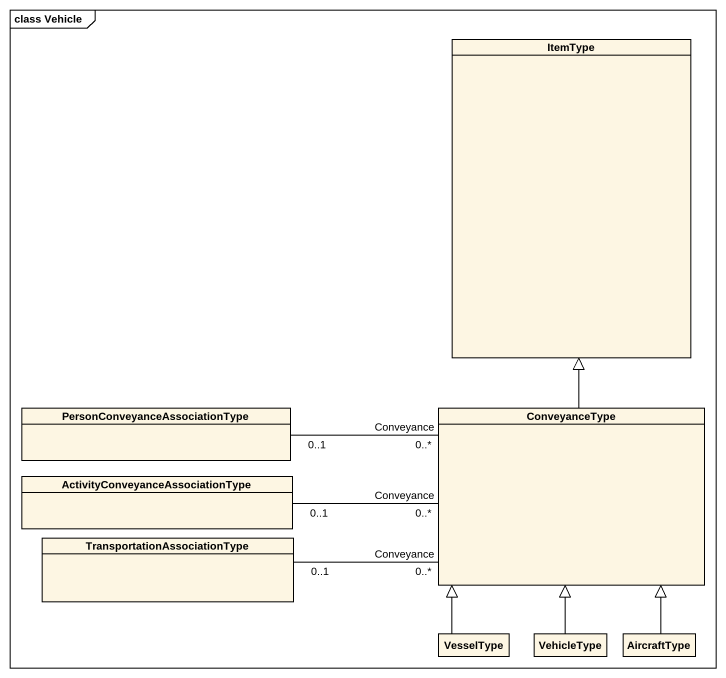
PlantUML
@startuml
mainframe class Vehicle
hide circle
hide empty members
class ItemType
class "PersonConveyanceAssociationType" as PersonConveyanceAssociationT
class ConveyanceType
class "ActivityConveyanceAssociationType" as ActivityConveyanceAssociatio
class "TransportationAssociationType" as TransportationAssociationTyp
class VesselType
class VehicleType
class AircraftType
PersonConveyanceAssociationT "0..1" -right- "Conveyance\n0..*" ConveyanceType
ConveyanceType -up-|> ItemType
ActivityConveyanceAssociatio "0..1" -right- "Conveyance\n0..*" ConveyanceType
TransportationAssociationTyp "0..1" -right- "Conveyance\n0..*" ConveyanceType
VesselType -up-|> ConveyanceType
VehicleType -up-|> ConveyanceType
AircraftType -up-|> ConveyanceType
@enduml
